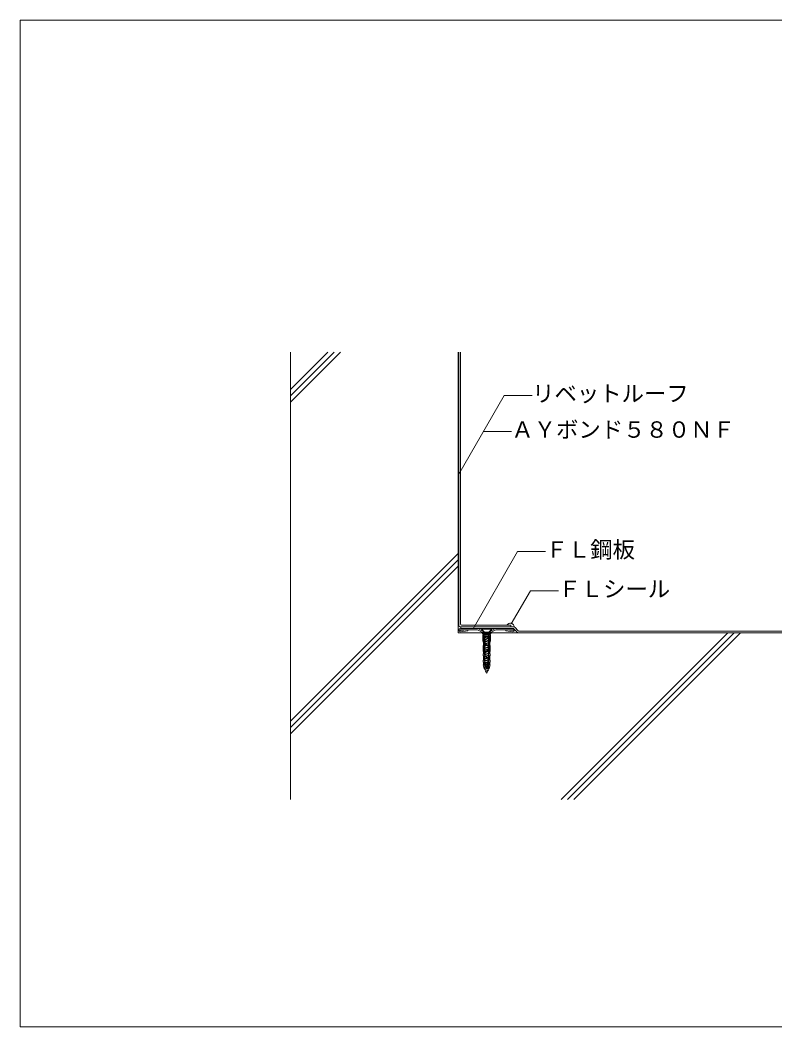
# Model space of a CAD drawing. Units: millimetres, scale not verified. Extents: x -675 to 675, y -471 to 460.
# Drawn here: x -675 to 0, y -440 to 460 of the extents above; entities that cross this region are included whole.
import ezdxf
from ezdxf.enums import TextEntityAlignment as Align

# ---------------------------------------------------------------- set-up
doc = ezdxf.new("R2010")
doc.units = ezdxf.units.MM
doc.header["$LTSCALE"] = 5
for name, color, linetype, lineweight in [('1-2_ハッチング', 4, 'Continuous', 9), ('1-4_リベットルーフ', 6, 'Continuous', 18), ('1-5_ＦＬ鋼板・ディスク', 5, 'Continuous', 18), ('1-6_アンカー類', 4, 'Continuous', 9), ('1-A_元図・躯体', 7, 'Continuous', 18), ('1-C_アンカー類②', 4, 'Continuous', 9), ('E-E', 7, 'Continuous', 18), ('F-F', 7, 'Continuous', 18)]:
    doc.layers.add(name, color=color, linetype=linetype, lineweight=lineweight)
doc.styles.add('ＭＳ ゴシック', font='')
doc.styles.get('ＭＳ ゴシック').set_extended_font_data('MS Gothic')

msp = doc.modelspace()

# ---------------------------------------------------------------- linework, layer by layer
at = {"layer": '1-2_ハッチング'}
for p, q in [((-238.696, -79.861), (-239.778, -80.83)), ((-237.066, -79.201), (-237.879, -79.419)), ((-234.939, -79.635), (-235.78, -79.285)), ((-233.663, -80.713), (-234.276, -80.085)), ((-233.123, -81.774), (-232.997, -82.515))]:
    msp.add_line(p, q, dxfattribs=at)
for centre, start, end in [((-237.361, -81.35), 105.009, 131.855), ((-236.548, -81.132), 67.425, 105.009), ((-235.707, -81.482), 44.301, 67.425), ((-235.094, -82.109), 9.66, 44.301)]:
    msp.add_arc(centre, 2, start, end, dxfattribs=at)
at = {"layer": '1-4_リベットルーフ'}
for p, q in [((-282.745, -81.33), (-282.745, 163.17)), ((-281.245, 163.17), (-281.245, -79.83)), ((-280.245, -80.83), (-236.245, -80.83)), ((-236.245, -80.83), (-236.245, -82.33)), ((-281.745, -82.33), (-280.745, -82.33)), ((-233.837, -82.33), (-280.745, -82.33)), ((-280.745, -83.83), (-234.245, -83.83)), ((-233.031, -84.453), (-230.415, -87.207)), ((-232.387, -82.953), (-229.771, -85.707)), ((-228.965, -87.83), (270.241, -87.83)), ((-228.321, -86.33), (269.756, -86.33))]:
    msp.add_line(p, q, dxfattribs=at)
msp.add_lwpolyline([(-234.481, -83.83), (-280.745, -83.83), (-280.745, -82.33)], dxfattribs=at)
for centre, radius, start, end in [((-280.245, -79.83), 1, 180, 270), ((-281.745, -81.33), 1, 180, 270), ((-234.481, -85.83), 2, 43.524, 90), ((-233.837, -84.33), 2, 43.524, 90), ((-228.965, -85.83), 2, 223.524, 270), ((-228.321, -84.33), 2, 223.524, 270)]:
    msp.add_arc(centre, radius, start, end, dxfattribs=at)
at = {"layer": '1-5_ＦＬ鋼板・ディスク'}
for p, q in [((-281.291, -85.727), (-274.879, -84.938)), ((-281.245, -83.83), (-234.246, -83.83)), ((-265.942, -84.93), (-281.245, -84.93)), ((-281.245, -86.83), (-274.745, -86.03)), ((-274.879, -84.938), (-274.745, -86.03)), ((-260.745, -87.83), (-265.942, -84.93)), ((-260.745, -86.56), (-265.647, -83.83)), ((-260.745, -86.56), (-260.745, -87.83)), ((-254.745, -86.56), (-249.844, -83.83)), ((-254.745, -87.83), (-249.549, -84.93)), ((-254.745, -86.56), (-254.745, -87.83)), ((-249.549, -84.93), (-234.246, -84.93)), ((-234.246, -86.83), (-240.746, -86.03))]:
    msp.add_line(p, q, dxfattribs=at)
msp.add_lwpolyline([(-234.2, -85.727), (-240.612, -84.938), (-240.746, -86.03)], dxfattribs=at)
for centre, radius, start, end in [((-281.245, -85.33), 1.5, 90, 270), ((-281.245, -85.33), 0.4, 90, 263.406), ((-234.246, -85.33), 1.5, 270, 90), ((-234.246, -85.33), 0.4, 276.594, 90)]:
    msp.add_arc(centre, radius, start, end, dxfattribs=at)
at = {"layer": '1-6_アンカー類'}
for p, q in [((-262.245, -83.83), (-262.245, -84.57)), ((-253.245, -83.83), (-262.245, -83.83)), ((-259.878, -86.937), (-262.245, -84.57)), ((-256.497, -88.83), (-260.07, -89.942)), ((-255.905, -87.23), (-259.585, -87.23)), ((-259.585, -87.644), (-259.585, -88.83)), ((-255.905, -88.83), (-259.585, -88.83)), ((-259.343, -88.83), (-259.343, -89.716)), ((-256.147, -89.277), (-256.147, -90.621)), ((-255.905, -87.644), (-255.905, -88.83)), ((-255.416, -89.05), (-255.905, -88.83)), ((-255.612, -86.937), (-253.245, -84.57)), ((-256.147, -90.621), (-260.07, -91.842)), ((-255.416, -90.95), (-260.07, -91.842)), ((-256.147, -94.421), (-260.07, -95.642)), ((-255.416, -94.75), (-260.07, -95.642)), ((-256.147, -96.324), (-260.07, -97.545)), ((-255.416, -96.653), (-260.07, -97.545)), ((-256.143, -92.52), (-260.066, -93.741)), ((-255.413, -92.849), (-260.066, -93.741)), ((-256.143, -98.223), (-260.066, -99.443)), ((-255.413, -98.551), (-260.066, -99.443)), ((-259.343, -90.271), (-259.343, -91.616)), ((-259.343, -92.171), (-259.343, -93.515)), ((-259.343, -94.068), (-259.343, -95.415)), ((-259.343, -95.971), (-259.343, -97.319)), ((-259.343, -97.873), (-259.343, -99.219)), ((-255.416, -90.95), (-256.147, -90.621)), ((-256.147, -91.177), (-256.147, -92.52)), ((-256.147, -93.077), (-256.147, -94.421)), ((-255.416, -94.75), (-256.147, -94.421)), ((-256.147, -94.977), (-256.147, -96.324)), ((-255.416, -96.653), (-256.147, -96.324)), ((-256.147, -96.88), (-256.147, -98.223)), ((-256.147, -98.78), (-256.147, -100.124)), ((-255.413, -92.849), (-256.143, -92.52)), ((-255.413, -98.551), (-256.143, -98.223)), ((-256.147, -100.124), (-260.07, -101.345)), ((-255.416, -100.453), (-260.07, -101.345)), ((-256.147, -102.027), (-260.07, -103.247)), ((-255.416, -102.356), (-260.07, -103.247)), ((-256.147, -103.93), (-260.07, -105.151)), ((-255.416, -104.259), (-260.07, -105.151)), ((-256.147, -105.83), (-260.07, -107.05)), ((-255.416, -106.159), (-260.07, -107.05)), ((-256.147, -107.73), (-260.07, -108.95)), ((-259.343, -99.772), (-259.343, -101.118)), ((-259.343, -101.673), (-259.343, -103.021)), ((-259.343, -103.576), (-259.343, -104.924)), ((-259.343, -105.479), (-259.343, -106.824)), ((-259.343, -107.379), (-259.343, -108.724)), ((-255.416, -100.453), (-256.147, -100.124)), ((-256.147, -100.68), (-256.147, -102.027)), ((-255.416, -102.356), (-256.147, -102.027)), ((-256.147, -102.583), (-256.147, -103.93)), ((-255.416, -104.259), (-256.147, -103.93)), ((-256.147, -104.486), (-256.147, -105.83)), ((-255.416, -106.159), (-256.147, -105.83)), ((-256.147, -106.386), (-256.147, -107.73)), ((-255.416, -108.059), (-256.147, -107.73)), ((-255.416, -108.059), (-260.07, -108.95)), ((-256.147, -111.53), (-260.07, -112.75)), ((-255.416, -111.859), (-260.07, -112.75)), ((-256.147, -113.43), (-260.07, -114.65)), ((-255.416, -113.758), (-260.07, -114.65)), ((-256.147, -115.329), (-260.07, -116.55)), ((-255.416, -115.658), (-260.07, -116.55)), ((-256.143, -109.629), (-260.066, -110.849)), ((-255.413, -109.957), (-260.066, -110.849)), ((-259.343, -109.279), (-259.343, -110.624)), ((-259.343, -111.176), (-259.343, -112.524)), ((-259.343, -113.079), (-259.343, -114.424)), ((-259.343, -114.979), (-259.343, -116.324)), ((-259.343, -116.879), (-259.343, -118.224)), ((-256.147, -108.286), (-256.147, -109.63)), ((-256.147, -110.186), (-256.147, -111.53)), ((-255.416, -111.859), (-256.147, -111.53)), ((-256.147, -112.085), (-256.147, -113.43)), ((-255.416, -113.758), (-256.147, -113.43)), ((-256.147, -113.985), (-256.147, -115.329)), ((-255.416, -115.658), (-256.147, -115.329)), ((-256.147, -115.885), (-256.147, -117.229)), ((-255.413, -109.957), (-256.143, -109.629)), ((-256.147, -117.229), (-260.07, -118.45)), ((-255.416, -117.558), (-260.07, -118.45)), ((-256.161, -119.129), (-259.832, -120.302)), ((-256.1, -121.363), (-259.141, -121.946)), ((-255.431, -119.458), (-256.161, -119.129)), ((-255.416, -117.558), (-256.147, -117.229)), ((-256.147, -117.785), (-256.147, -118.757))]:
    msp.add_line(p, q, dxfattribs=at)
for points in [[(-253.245, -83.83), (-253.245, -84.57), (-262.245, -84.57)], [(-260.07, -91.842), (-259.343, -92.171), (-255.416, -90.95)], [(-260.07, -95.642), (-259.343, -95.971), (-255.416, -94.75)], [(-260.07, -97.545), (-259.343, -97.873), (-255.416, -96.653)], [(-260.066, -93.741), (-259.339, -94.069), (-255.413, -92.849)], [(-260.066, -99.443), (-259.339, -99.772), (-255.413, -98.551)], [(-260.07, -101.345), (-259.343, -101.673), (-255.416, -100.453)], [(-260.07, -103.247), (-259.343, -103.576), (-255.416, -102.356)], [(-260.07, -105.151), (-259.343, -105.479), (-255.416, -104.259)], [(-260.07, -107.05), (-259.343, -107.379), (-255.416, -106.159)], [(-260.07, -108.95), (-259.343, -109.279), (-255.416, -108.059)], [(-260.07, -112.75), (-259.343, -113.079), (-255.416, -111.859)], [(-260.07, -114.65), (-259.343, -114.979), (-255.416, -113.758)], [(-260.07, -116.55), (-259.343, -116.879), (-255.416, -115.658)], [(-260.066, -110.849), (-259.339, -111.178), (-255.413, -109.957)], [(-260.07, -118.45), (-259.343, -118.779), (-255.416, -117.558)], [(-256.47, -121.034), (-259.141, -121.946), (-258.576, -122.309)], [(-258.576, -122.309), (-256.1, -121.363), (-256.47, -121.034)]]:
    msp.add_lwpolyline(points, dxfattribs=at)
for points in [[(-255.416, -89.05), (-260.07, -89.942), (-259.343, -90.271)], [(-259.11, -120.628), (-255.431, -119.458), (-259.832, -120.302)]]:
    msp.add_lwpolyline(points, close=True, dxfattribs=at)
for centre, radius, start, end in [((-260.585, -87.644), 1, 0, 45), ((-254.905, -87.644), 1, 135, 180), ((-249.962, -118.59), 9.383, 181.153, 189.302), ((-249.962, -118.59), 9.383, 192.558, 200.133), ((-249.962, -118.59), 9.383, 203.352, 213.951), ((-265.529, -118.59), 9.383, 326.049, 341.511), ((-265.529, -118.59), 9.383, 344.901, 353.165), ((-265.529, -118.59), 9.383, 356.704, 358.981)]:
    msp.add_arc(centre, radius, start, end, dxfattribs=at)
at = {"layer": '1-A_元図・躯体'}
for p, q in [((-433.245, 124.073), (-394.148, 163.17)), ((-433.245, 163.17), (-433.245, -236.83)), ((-433.245, 129.729), (-399.805, 163.17)), ((-433.245, 118.416), (-388.491, 163.17)), ((-433.245, -166.813), (-283.245, -16.813)), ((-433.245, -172.469), (-283.245, -22.469)), ((-433.245, -178.126), (-283.245, -28.126)), ((-191.004, -236.83), (-42.004, -87.83)), ((-185.347, -236.83), (-36.347, -87.83)), ((-179.691, -236.83), (-30.691, -87.83))]:
    msp.add_line(p, q, dxfattribs=at)
msp.add_lwpolyline([(-283.245, 163.17), (-283.245, -87.83), (413.107, -87.83)], dxfattribs=at)
at = {"layer": '1-C_アンカー類②'}
for p, q in [((-261.42, -88.28), (-261.42, -87.83)), ((-254.07, -87.83), (-261.42, -87.83)), ((-254.07, -88.28), (-261.42, -88.28)), ((-260.635, -89.13), (-261.42, -88.28)), ((-260.535, -89.13), (-261.135, -89.63)), ((-261.135, -94.83), (-261.135, -89.63)), ((-254.855, -89.13), (-260.635, -89.13)), ((-254.855, -89.83), (-260.635, -89.83)), ((-260.635, -97.03), (-260.635, -89.83)), ((-260.535, -89.83), (-260.535, -89.13)), ((-257.995, -89.83), (-257.995, -89.13)), ((-257.995, -89.83), (-257.745, -89.63)), ((-257.495, -89.83), (-257.745, -89.63)), ((-257.495, -89.83), (-257.495, -89.13)), ((-254.355, -89.63), (-254.955, -89.13)), ((-254.955, -89.83), (-254.955, -89.13)), ((-254.855, -89.13), (-254.07, -88.28)), ((-254.855, -97.03), (-254.855, -89.83)), ((-254.355, -94.83), (-254.355, -89.63)), ((-254.07, -88.28), (-254.07, -87.83)), ((-260.635, -96.73), (-261.135, -94.83)), ((-260.809, -100.83), (-260.474, -97.03)), ((-259.797, -98.43), (-260.75, -98.43)), ((-259.775, -97.83), (-260.697, -97.83)), ((-259.753, -97.23), (-260.645, -97.23)), ((-254.855, -90.93), (-260.635, -90.93)), ((-259.745, -91.63), (-260.635, -91.63)), ((-259.718, -92.13), (-260.635, -92.13)), ((-259.745, -92.63), (-260.635, -92.63)), ((-259.745, -93.13), (-260.635, -93.13)), ((-259.745, -93.63), (-260.635, -93.63)), ((-259.745, -94.13), (-260.635, -94.13)), ((-259.745, -94.63), (-260.635, -94.63)), ((-259.745, -95.23), (-260.635, -95.23)), ((-259.745, -97.03), (-260.635, -97.03)), ((-259.886, -100.83), (-259.745, -97.03)), ((-259.745, -97.03), (-259.745, -90.93)), ((-259.395, -95.53), (-259.395, -94.625)), ((-259.095, -95.53), (-259.395, -95.53)), ((-259.395, -96.935), (-259.395, -96.03)), ((-259.095, -96.03), (-259.395, -96.03)), ((-259.095, -95.53), (-259.095, -94.625)), ((-259.095, -96.935), (-259.095, -96.03)), ((-258.801, -93.533), (-256.853, -92.275)), ((-258.801, -98.027), (-256.853, -99.285)), ((-258.638, -93.785), (-256.69, -92.527)), ((-258.638, -97.775), (-256.69, -99.033)), ((-256.395, -91.435), (-256.395, -90.93)), ((-256.095, -91.435), (-256.095, -90.93)), ((-255.745, -97.03), (-255.745, -90.93)), ((-254.855, -91.63), (-255.745, -91.63)), ((-254.855, -92.13), (-255.745, -92.13)), ((-254.855, -92.63), (-255.745, -92.63)), ((-254.855, -93.13), (-255.745, -93.13)), ((-254.855, -93.63), (-255.745, -93.63)), ((-254.855, -94.13), (-255.745, -94.13)), ((-254.855, -94.63), (-255.745, -94.63)), ((-254.855, -95.23), (-255.745, -95.23)), ((-254.855, -97.03), (-255.745, -97.03)), ((-255.604, -100.833), (-255.745, -97.03)), ((-254.846, -97.23), (-255.744, -97.23)), ((-254.793, -97.83), (-255.716, -97.83)), ((-254.74, -98.43), (-255.693, -98.43)), ((-254.682, -100.83), (-255.017, -97.03)), ((-254.355, -94.83), (-254.855, -96.73)), ((-260.97, -102.53), (-260.97, -100.83)), ((-259.886, -100.83), (-260.97, -100.83)), ((-259.895, -102.53), (-260.97, -102.53)), ((-259.885, -102.93), (-260.952, -102.93)), ((-259.87, -103.53), (-260.937, -103.53)), ((-259.855, -104.13), (-260.922, -104.13)), ((-259.864, -100.23), (-260.909, -100.23)), ((-259.84, -104.73), (-260.907, -104.73)), ((-259.825, -105.33), (-260.892, -105.33)), ((-259.81, -105.93), (-260.877, -105.93)), ((-259.795, -106.53), (-260.87, -106.53)), ((-259.842, -99.63), (-260.856, -99.63)), ((-260.709, -106.53), (-260.809, -102.53)), ((-259.819, -99.03), (-260.803, -99.03)), ((-259.895, -102.53), (-259.886, -100.821)), ((-259.795, -106.53), (-259.895, -102.53)), ((-259.395, -107.935), (-259.395, -105.625)), ((-259.095, -107.935), (-259.095, -105.625)), ((-258.801, -104.533), (-256.853, -103.275)), ((-258.638, -104.785), (-256.69, -103.527)), ((-256.395, -102.435), (-256.395, -100.125)), ((-256.095, -102.435), (-256.095, -100.125)), ((-255.695, -106.53), (-255.595, -102.53)), ((-254.62, -106.53), (-255.695, -106.53)), ((-254.614, -105.93), (-255.68, -105.93)), ((-254.687, -99.03), (-255.671, -99.03)), ((-254.584, -104.73), (-255.65, -104.73)), ((-254.635, -99.63), (-255.649, -99.63)), ((-254.599, -105.33), (-255.649, -105.33)), ((-254.569, -104.13), (-255.635, -104.13)), ((-254.582, -100.23), (-255.627, -100.23)), ((-254.554, -103.53), (-255.62, -103.53)), ((-254.539, -102.93), (-255.605, -102.93)), ((-254.52, -100.83), (-255.604, -100.83)), ((-255.595, -102.53), (-255.604, -100.833)), ((-254.52, -102.53), (-255.595, -102.53)), ((-254.782, -106.53), (-254.682, -102.53)), ((-254.659, -108.23), (-254.62, -106.53)), ((-254.52, -102.53), (-254.52, -100.83)), ((-259.781, -108.53), (-260.809, -108.53)), ((-259.759, -109.03), (-260.8, -109.03)), ((-259.712, -109.63), (-260.789, -109.63)), ((-259.689, -110.23), (-260.779, -110.23)), ((-259.666, -110.83), (-260.768, -110.83)), ((-259.643, -111.43), (-260.757, -111.43)), ((-260.745, -113.83), (-260.745, -112.03)), ((-259.62, -112.03), (-260.745, -112.03)), ((-259.62, -113.83), (-260.745, -113.83)), ((-259.845, -119.83), (-260.745, -116.43)), ((-259.62, -116.43), (-260.745, -116.43)), ((-260.495, -112.03), (-260.67, -108.23)), ((-259.62, -114.38), (-260.67, -114.38)), ((-259.62, -114.88), (-260.67, -114.88)), ((-259.62, -115.38), (-260.67, -115.38)), ((-259.62, -115.88), (-260.67, -115.88)), ((-260.495, -116.43), (-260.495, -113.83)), ((-259.62, -112.03), (-259.795, -108.23)), ((-259.62, -116.43), (-259.62, -113.83)), ((-259.245, -114.727), (-259.245, -114.91)), ((-257.745, -116.53), (-259.156, -114.697)), ((-257.745, -118.83), (-259.156, -116.997)), ((-257.745, -117.03), (-259.142, -115.215)), ((-258.801, -109.027), (-257.053, -110.156)), ((-258.638, -108.775), (-256.89, -109.904)), ((-257.895, -115.83), (-257.895, -115.656)), ((-257.595, -115.83), (-257.895, -115.83)), ((-257.745, -116.53), (-256.335, -114.697)), ((-257.745, -117.03), (-256.349, -115.215)), ((-257.745, -118.83), (-256.335, -116.997)), ((-257.595, -115.83), (-257.595, -115.656)), ((-257.301, -114.564), (-257.053, -114.404)), ((-257.138, -114.816), (-256.89, -114.656)), ((-256.595, -113.564), (-256.595, -110.996)), ((-256.295, -113.564), (-256.295, -110.996)), ((-256.245, -114.727), (-256.245, -114.91)), ((-255.87, -112.03), (-255.695, -108.23)), ((-254.745, -112.03), (-255.87, -112.03)), ((-255.87, -116.43), (-255.87, -113.83)), ((-254.745, -113.83), (-255.87, -113.83)), ((-254.82, -114.38), (-255.87, -114.38)), ((-254.82, -114.88), (-255.87, -114.88)), ((-254.82, -115.38), (-255.87, -115.38)), ((-254.82, -115.88), (-255.87, -115.88)), ((-254.746, -116.43), (-255.87, -116.43)), ((-254.747, -111.43), (-255.847, -111.43)), ((-254.733, -110.83), (-255.824, -110.83)), ((-254.719, -110.23), (-255.801, -110.23)), ((-254.706, -109.63), (-255.778, -109.63)), ((-254.692, -109.03), (-255.732, -109.03)), ((-254.681, -108.53), (-255.717, -108.53)), ((-254.659, -108.23), (-255.695, -108.23)), ((-255.645, -119.83), (-254.745, -116.43)), ((-254.995, -112.03), (-254.909, -108.23)), ((-254.995, -116.43), (-254.995, -113.83)), ((-254.745, -113.83), (-254.745, -112.03)), ((-255.645, -119.83), (-259.845, -119.83)), ((-259.245, -117.027), (-259.245, -117.21)), ((-257.745, -119.33), (-259.142, -117.515)), ((-257.745, -119.33), (-256.349, -117.515)), ((-256.245, -117.027), (-256.245, -117.21))]:
    msp.add_line(p, q, dxfattribs=at)
for points in [[(-257.495, -89.13), (-257.745, -89.63), (-257.995, -89.13)], [(-259.795, -108.23), (-260.832, -108.23), (-260.87, -106.53)]]:
    msp.add_lwpolyline(points, dxfattribs=at)
for centre, radius, start, end in [((-258.095, -94.625), 1.3, 122.858, 180), ((-258.095, -96.935), 1.3, 180, 237.142), ((-258.095, -94.625), 1, 122.858, 180), ((-258.095, -96.935), 1, 180, 237.142), ((-257.395, -91.435), 1, 302.858, 0), ((-257.395, -91.435), 1.3, 302.858, 0), ((-258.095, -105.625), 1.3, 122.858, 180), ((-258.095, -107.935), 1.3, 180, 237.142), ((-258.095, -105.625), 1, 122.858, 180), ((-258.095, -107.935), 1, 180, 237.142), ((-257.395, -100.125), 1, 0, 57.142), ((-257.395, -102.435), 1, 302.858, 0), ((-257.395, -100.125), 1.3, 0, 57.142), ((-257.395, -102.435), 1.3, 302.858, 0), ((-259.195, -114.727), 0.05, 37.569, 180), ((-258.745, -114.91), 0.5, 180, 217.569), ((-259.195, -117.027), 0.05, 37.569, 180), ((-256.595, -115.656), 1.3, 122.858, 180), ((-256.595, -115.656), 1, 122.858, 180), ((-257.595, -110.996), 1, 0, 57.142), ((-257.595, -113.564), 1, 302.858, 0), ((-257.595, -110.996), 1.3, 0, 57.142), ((-257.595, -113.564), 1.3, 302.858, 0), ((-256.745, -114.91), 0.5, 322.431, 0), ((-256.295, -114.727), 0.05, 0, 142.431), ((-256.295, -117.027), 0.05, 0, 142.431), ((-258.745, -117.21), 0.5, 180, 217.569), ((-256.745, -117.21), 0.5, 322.431, 0)]:
    msp.add_arc(centre, radius, start, end, dxfattribs=at)
at = {"layer": 'E-E'}
for p, q in [((-242.085, 124.486), (-282.745, 54.061)), ((-242.085, 124.486), (-217.085, 124.486)), ((-260.689, 92.263), (-235.689, 92.263)), ((-230.091, -15.056), (-269.918, -84.039)), ((-230.091, -15.056), (-205.091, -15.056)), ((-218.602, -50.209), (-235.711, -79.843)), ((-218.602, -50.209), (-193.602, -50.209))]:
    msp.add_line(p, q, dxfattribs=at)
at = {"layer": 'F-F'}
msp.add_line((-675, 460), (-675, -440), dxfattribs=at)
msp.add_lwpolyline([(-675, 460), (675, 460), (675, -440), (-675, -440)], dxfattribs=at)

# ---------------------------------------------------------------- texts
at = {"layer": 'E-E', "style": 'ＭＳ ゴシック'}
for s, p in [('リベットルーフ', (-217.085, 114.486)), ('ＡＹボンド５８０ＮＦ', (-235.689, 82.263)), ('ＦＬ鋼板', (-205.091, -25.056)), ('ＦＬシール', (-193.602, -60.209))]:
    msp.add_text(s, height=14.66, dxfattribs=at).set_placement(p, align=Align.BOTTOM_LEFT)

doc.saveas('drawing.dxf')
